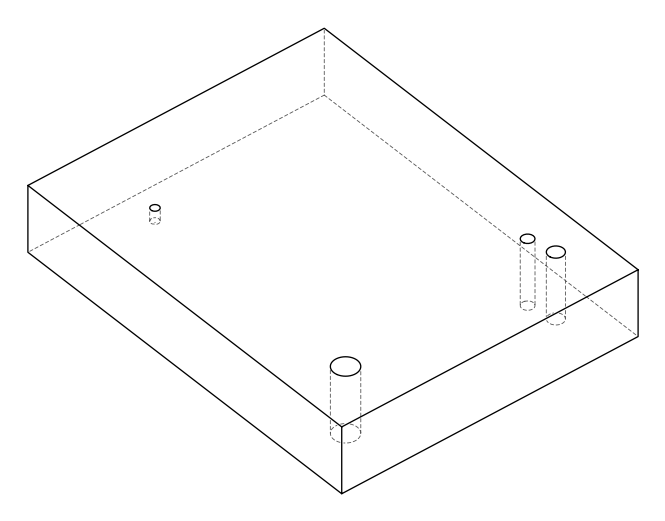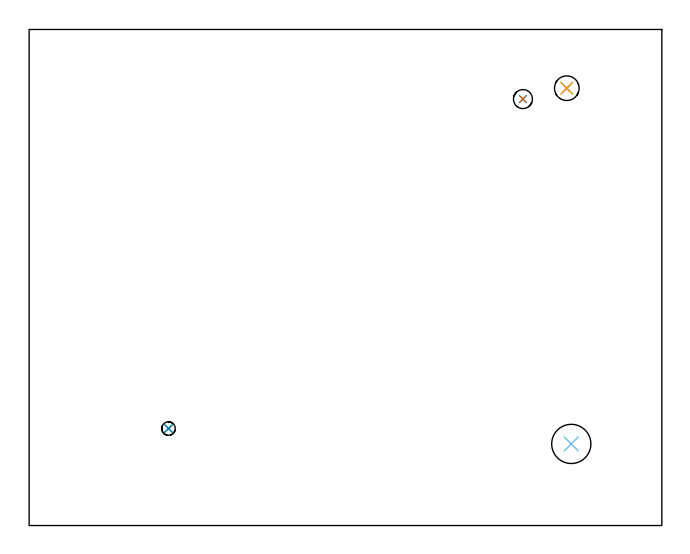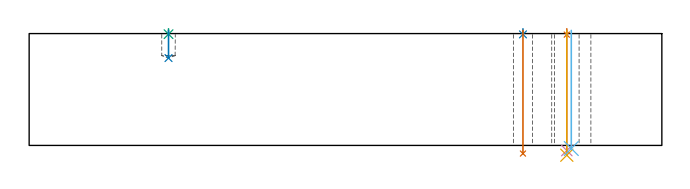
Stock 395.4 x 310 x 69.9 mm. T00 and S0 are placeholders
(PLAN: 8 operations, 5 tool changes, 1.4 min)
(1 SPOT_DRILL | STEP1HOLE | NXT0321_9005460120000 | 0.03 min | 3 mm3)
(2 SPOT_DRILL_1 | STEP1HOLE_2 | NXT0321_9005460120000 | 0.03 min | 1 mm3)
(3 SPOT_DRILL_2 | STEP1POCKET | NXT0321_9005460120000 | 0.03 min | 0 mm3)
(4 DRILL_THROUGH_HOLE_INTO_CENTER | STEP1HOLE | NXT0301_065 | 0.3 min | 4823 mm3)
(5 DRILL_TO_ENLARGE_THROUGH_HOLE | STEP1HOLE | UGT0301_284 | 0.31 min | 8167 mm3)
(6 INDEXABLE_INSERT_DRILL_THROUGH_HOLE_FROM_SOLID | STEP1HOLE_1 | NXT0302_020 | 0.3 min | 32921 mm3)
(7 DRILL_THROUGH_HOLE_INTO_CENTER_1 | STEP1HOLE_2 | UGT0301_229 | 0.31 min | 7750 mm3)
(8 DRILL_BLIND_HOLE_INTO_CENTER | STEP1POCKET | NXT0301_056 | 0.07 min | 806 mm3)
(TOOL NXT0321_9005460120000 | NC Spot Drill, 142deg, 12mm, Carbide, Uncoated | D12 PA142 FL30 Z2)
(TOOL NXT0301_065 | Carbide Drill 9.4mm [860.1-0940-075A1-MM 2214] | D9.4 PA140 FL98 Z2)
(TOOL UGT0301_284 | Twist Drill 15.4 mm | D15.4 PA118 FL120 Z2)
(TOOL NXT0302_020 | Index. Insert Drill 24.5mm [880-D2450L25-03] | D24.5 PA176 FL74 Z2)
(TOOL UGT0301_229 | Twist Drill 11.9 mm | D11.9 PA118 FL100 Z2)
(TOOL NXT0301_056 | Carbide Drill 8.5mm [860.1-0850-026A1-MM 2214] | D8.5 PA140 FL47 Z2)
(OP 1 SPOT_DRILL)
G17 G21 G94 G90
T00 M6
G54
G17 G0 G90 X336. Y273.3 S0 M3
G43 Z79.9 H0
G94 G81 G98 Z69.237 F250. R72.9
G80
M5
M2
(OP 2 SPOT_DRILL_1)
G17 G21 G94 G90
T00 M6
G54
G17 G0 G90 X308.6 Y266.5 S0 M3
G43 Z79.9 H0
G94 G81 G98 Z69.388 F250. R72.9
G80
M5
M2
(OP 3 SPOT_DRILL_2)
G17 G21 G94 G90
T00 M6
G54
G17 G0 G90 X87.1 Y60.6 S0 M3
G43 Z79.9 H0
G94 G81 G98 Z69.534 F250. R72.9
G80
M5
M2
(OP 4 DRILL_THROUGH_HOLE_INTO_CENTER)
G17 G21 G94 G90
T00 M6
G54
G17 G0 G90 X336. Y273.3 S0 M3
G43 Z79.9 H1
G94 G73 G98 Z-3.211 F250. Q9.139 R71.9
G80
M5
M2
(OP 5 DRILL_TO_ENLARGE_THROUGH_HOLE)
G17 G21 G94 G90
T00 M6
G54
G17 G0 G90 X336. Y273.3 S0 M3
G43 Z79.9 H0
G94 G73 G98 Z-6.127 F250. Q15.205 R71.9
G80
M5
M2
(OP 6 INDEXABLE_INSERT_DRILL_THROUGH_HOLE_FROM_SOLID)
G17 G21 G94 G90
T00 M6
G54
G17 G0 G90 X338.8 Y51. S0 M3
G43 Z79.9 H1
G94 G81 G98 Z-1.928 F250. R71.9
G80
M5
M2
(OP 7 DRILL_THROUGH_HOLE_INTO_CENTER_1)
G17 G21 G94 G90
T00 M6
G54
G17 G0 G90 X308.6 Y266.5 S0 M3
G43 Z79.9 H0
G94 G73 G98 Z-5.075 F250. Q10.711 R71.9
G80
M5
M2
(OP 8 DRILL_BLIND_HOLE_INTO_CENTER)
G17 G21 G94 G90
T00 M6
G54
G17 G0 G90 X87.1 Y60.6 S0 M3
G43 Z79.9 H1
G94 G81 G98 Z54.6 F250. R71.9
G80
M5
M2
